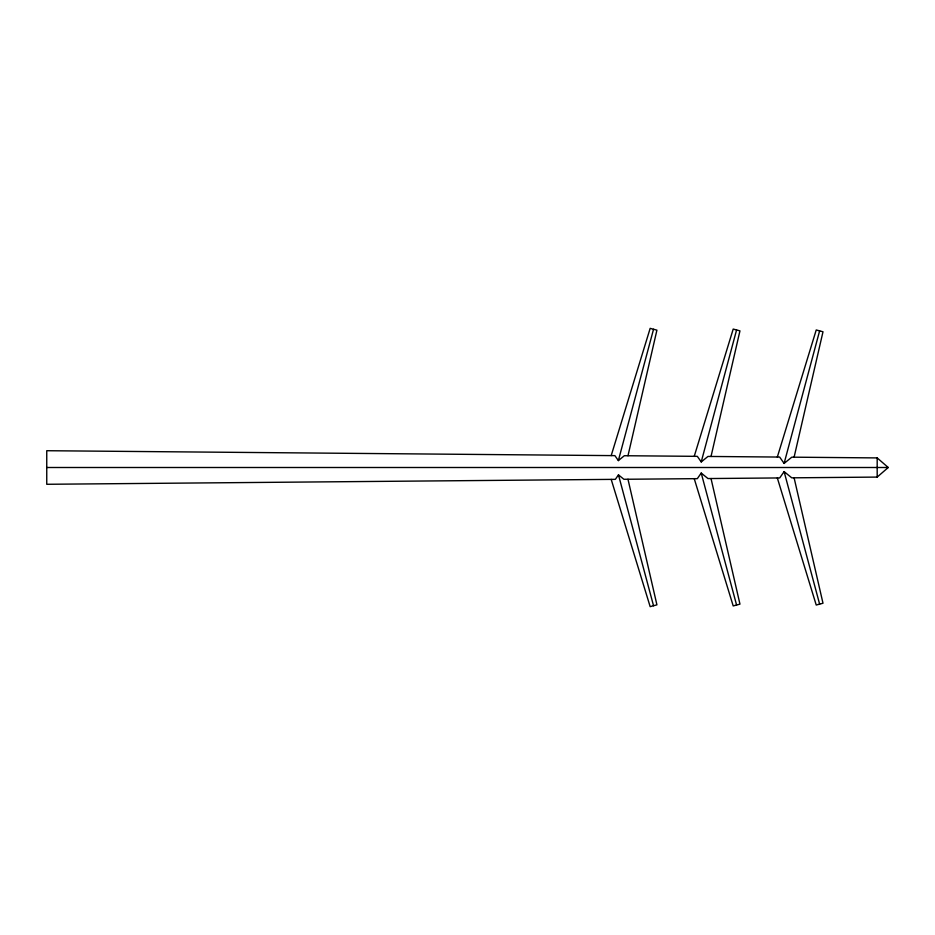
<?xml version="1.0" encoding="UTF-8"?>
<svg xmlns="http://www.w3.org/2000/svg" width="935" height="935" viewBox="0 0 935 935"><rect width="100%" height="100%" fill="white"/><g stroke="black" fill="none" stroke-linecap="round" stroke-linejoin="round"><path stroke-width="1.4" d="M627.981 455.754L656.919 330.16L650.164 328.349L611.198 455.602M711.021 456.467L739.959 330.873L733.204 329.062L694.237 456.327M794.096 457.192L822.999 331.773L816.232 329.962L777.324 457.051M618.351 460.593L624.346 455.719L697.335 456.35L701.227 461.925L707.97 456.444L779.661 457.063L784.103 463.433L791.805 457.168L877.182 457.916L888.25 467.5L877.182 477.084L791.758 477.832L784.114 471.614L779.708 477.937L707.982 478.556L701.215 473.063L697.335 478.65L623.902 479.281L618.467 474.875L615.347 479.351L46.75 484.283L46.75 450.717L614.903 455.637L618.351 460.593L653.542 329.249M701.227 461.925L736.581 329.973M784.103 463.433L819.621 330.873M46.75 467.5L888.25 467.5M777.324 477.949L816.232 605.038L822.999 603.227L794.096 477.808M694.237 478.673L733.204 605.938L739.959 604.127L711.021 478.533M611.198 479.398L650.164 606.651L656.919 604.84L627.981 479.246M784.114 471.614L819.621 604.127M701.215 473.063L736.581 605.027M618.467 474.875L653.542 605.751M877.182 457.916L877.182 477.084"/></g></svg>
